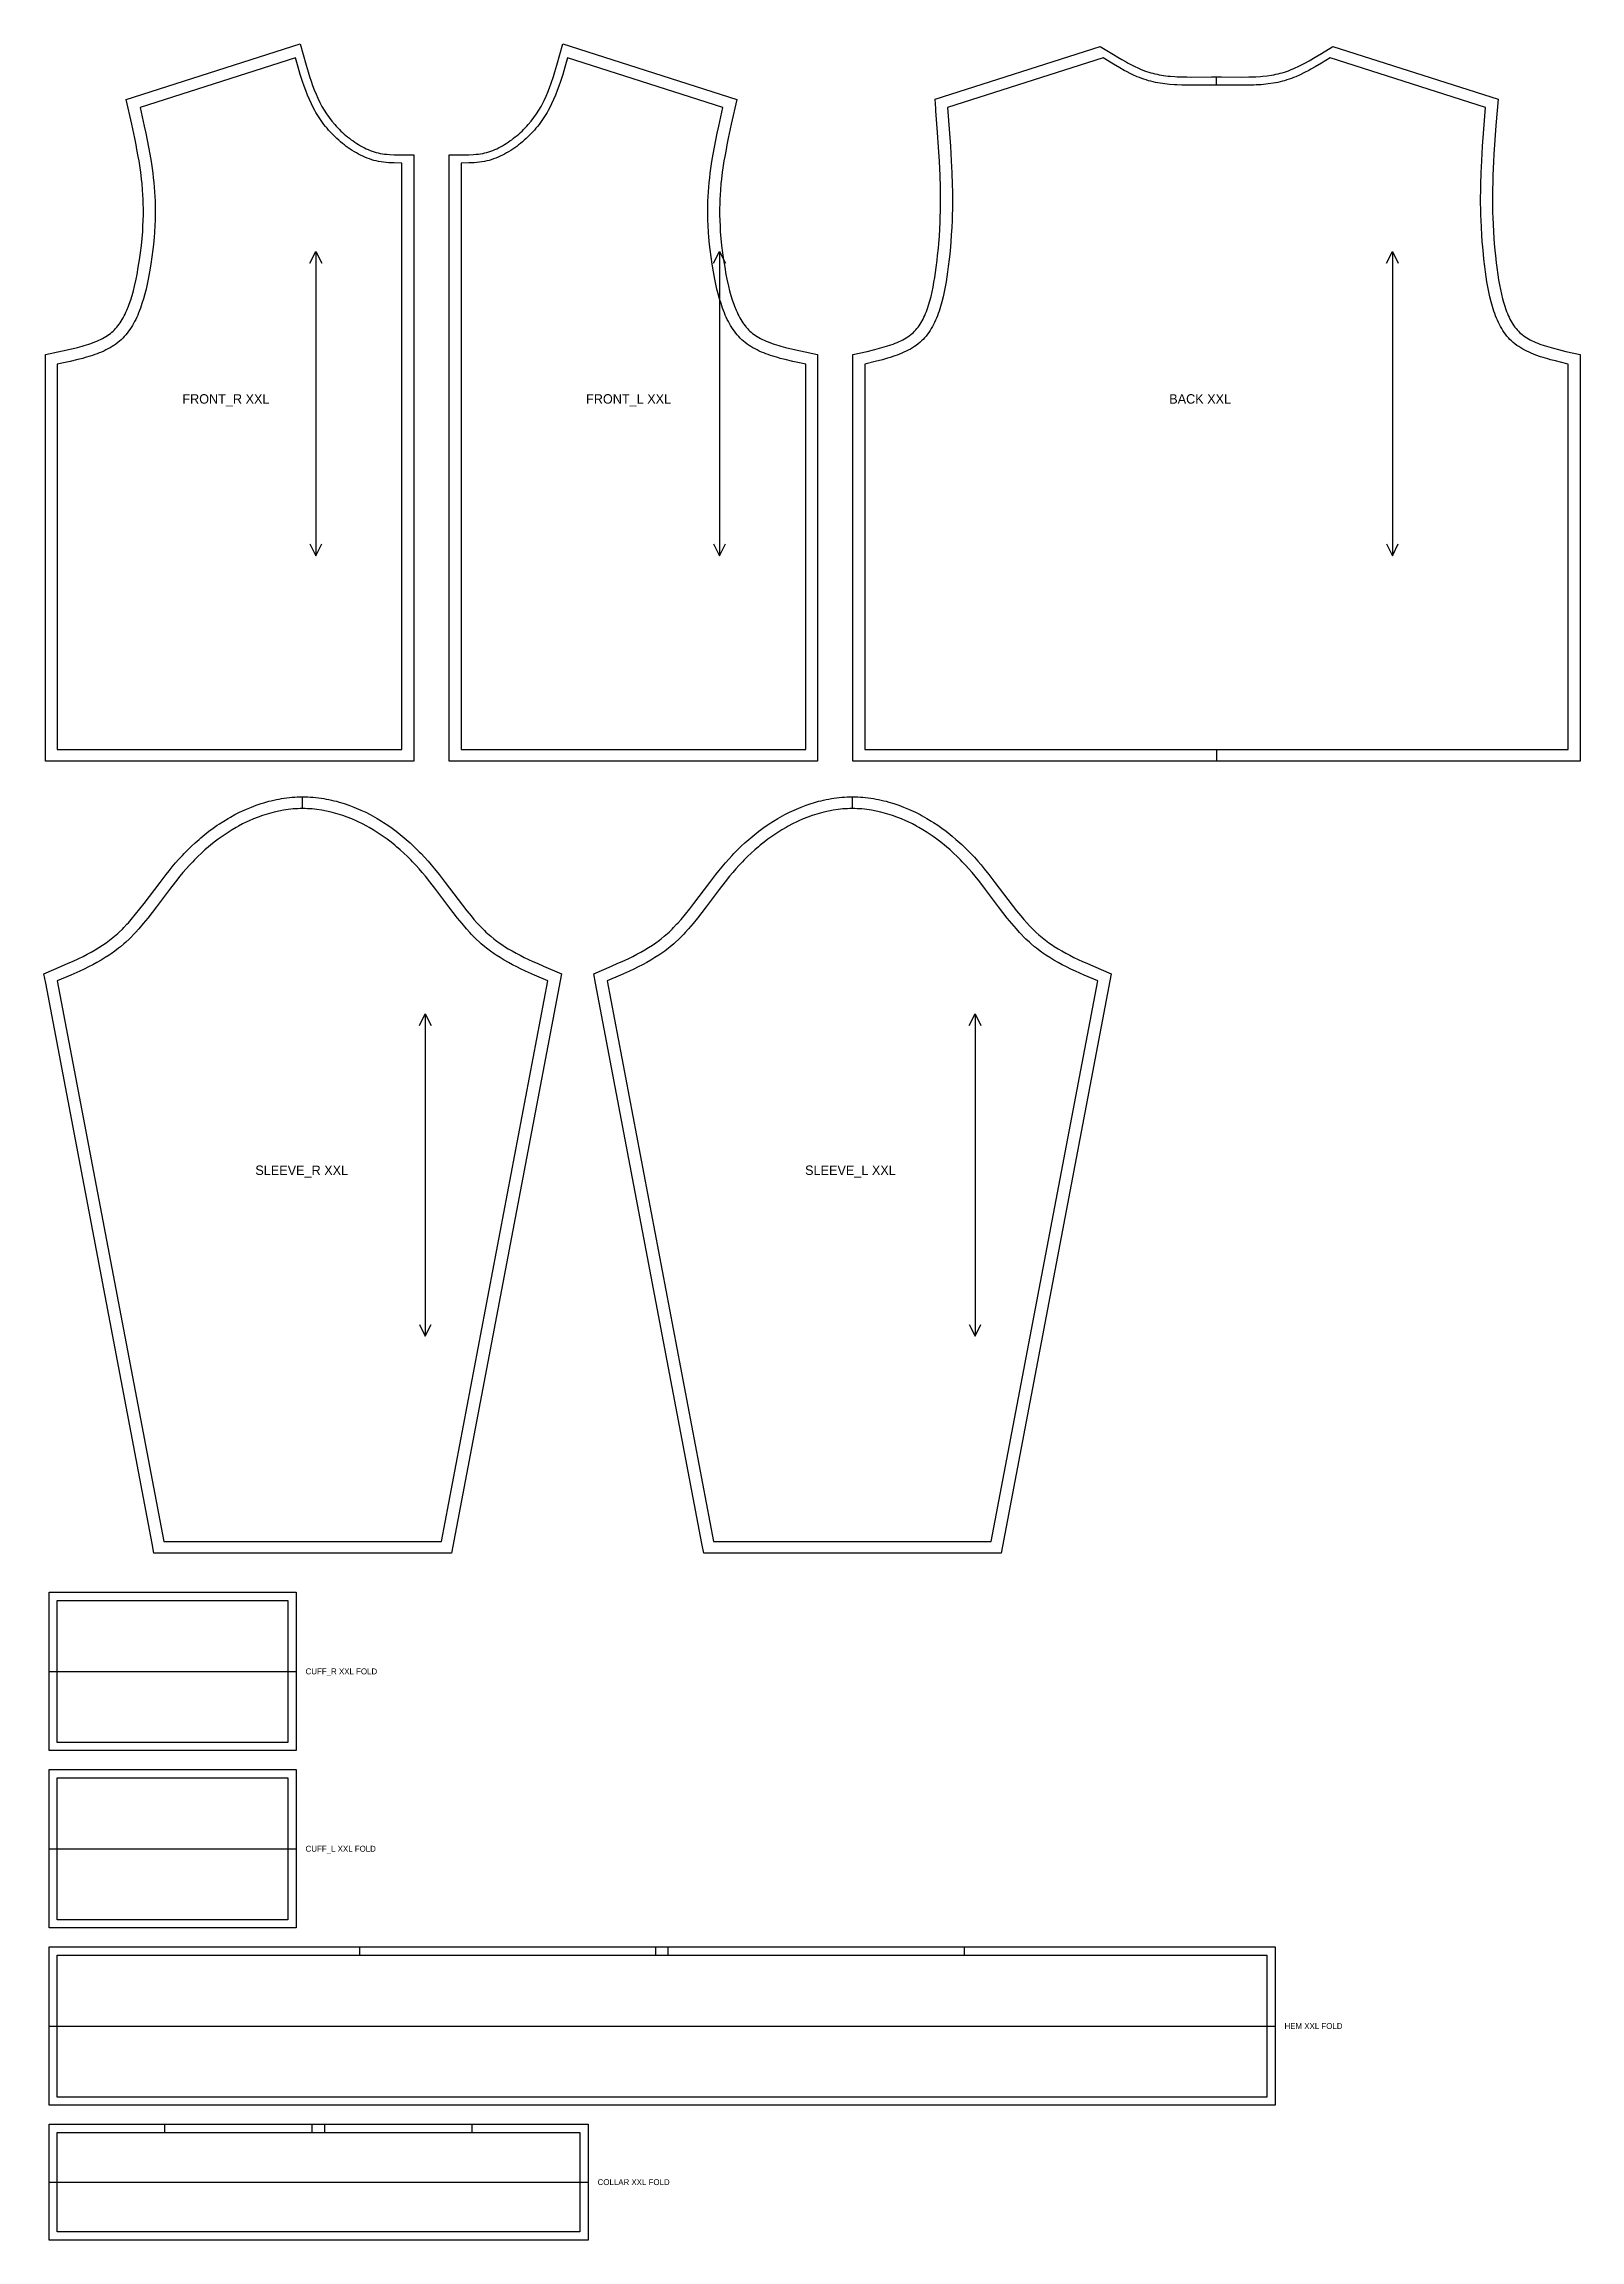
# Model space of a CAD drawing. Extents: x 24 to 1323, y 28 to 1886.
import ezdxf

# ---------------------------------------------------------------- set-up
doc = ezdxf.new("R2010")
doc.units = 0
for name, color, linetype in [('CUT', 7, 'CONTINUOUS'), ('FOLD', 6, 'CONTINUOUS'), ('GRAIN', 3, 'CONTINUOUS'), ('NOTCH', 1, 'CONTINUOUS'), ('SEW', 5, 'CONTINUOUS'), ('TEXT', 2, 'CONTINUOUS')]:
    doc.layers.add(name, color=color, linetype=linetype)

msp = doc.modelspace()

# ---------------------------------------------------------------- linework, layer by layer
at = {"layer": 'CUT'}
for points in [[(326.531, 1791.8), (336.5, 1791.756), (336.5, 1278.8), (25, 1278.8), (25, 1622.963), (39.491, 1625.935), (45.828, 1627.31), (51.952, 1628.775), (55.887, 1629.826), (57.804, 1630.379), (61.524, 1631.547), (63.323, 1632.165), (66.789, 1633.475), (68.451, 1634.168), (70.065, 1634.889), (71.628, 1635.638), (73.138, 1636.415), (74.596, 1637.223), (75.998, 1638.06), (77.347, 1638.929), (78.64, 1639.83), (79.878, 1640.764), (81.061, 1641.733), (82.197, 1642.744), (83.254, 1643.768), (84.284, 1644.85), (85.286, 1645.987), (86.261, 1647.18), (87.209, 1648.429), (88.129, 1649.731), (89.023, 1651.087), (89.891, 1652.495), (90.731, 1653.954), (91.545, 1655.462), (92.332, 1657.017), (93.093, 1658.617), (93.827, 1660.261), (95.218, 1663.671), (95.875, 1665.431), (97.116, 1669.054), (98.261, 1672.795), (99.318, 1676.637), (100.291, 1680.56), (101.611, 1686.555), (102.41, 1690.599), (103.512, 1696.727), (104.506, 1702.88), (105.375, 1708.966), (106.116, 1714.99), (106.727, 1720.959), (107.206, 1726.879), (107.451, 1730.802), (107.705, 1736.657), (107.799, 1740.543), (107.822, 1746.352), (107.759, 1750.214), (107.633, 1754.07), (107.443, 1757.922), (107.187, 1761.773), (106.688, 1767.483), (106.28, 1771.279), (105.56, 1776.998), (105.014, 1780.826), (104.105, 1786.59), (103.443, 1790.447), (102.377, 1796.254), (101.623, 1800.139), (100.434, 1805.987), (97.901, 1817.75), (93.229, 1838.538), (240.48, 1885.569), (245.487, 1867.717), (247.216, 1861.834), (248.414, 1857.969), (249.662, 1854.156), (250.973, 1850.403), (252.359, 1846.714), (253.83, 1843.096), (255.398, 1839.553), (257.075, 1836.092), (258.871, 1832.716), (260.781, 1829.458), (262.811, 1826.307), (264.979, 1823.234), (267.279, 1820.248), (269.706, 1817.356), (270.966, 1815.948), (272.256, 1814.567), (273.575, 1813.213), (274.923, 1811.887), (276.3, 1810.591), (277.703, 1809.326), (279.134, 1808.091), (280.592, 1806.889), (282.074, 1805.719), (283.582, 1804.584), (285.115, 1803.483), (286.671, 1802.419), (288.25, 1801.391), (289.841, 1800.407), (291.448, 1799.466), (293.07, 1798.571), (294.705, 1797.725), (296.351, 1796.929), (298.006, 1796.188), (299.671, 1795.503), (301.341, 1794.876), (303.018, 1794.311), (304.698, 1793.808), (306.382, 1793.371), (308.058, 1793.002), (309.951, 1792.665), (311.873, 1792.4), (313.842, 1792.195), (315.856, 1792.043), (320.012, 1791.869), (324.323, 1791.81)], [(366.5, 1784.8), (366.5, 1791.756), (378.677, 1791.81), (382.988, 1791.869), (387.144, 1792.043), (389.158, 1792.195), (391.127, 1792.4), (393.049, 1792.665), (394.942, 1793.002), (396.618, 1793.371), (398.302, 1793.808), (399.982, 1794.311), (401.659, 1794.876), (403.329, 1795.503), (404.994, 1796.188), (406.649, 1796.929), (408.295, 1797.725), (409.93, 1798.571), (411.552, 1799.466), (413.159, 1800.407), (414.75, 1801.391), (416.329, 1802.419), (417.885, 1803.483), (419.418, 1804.584), (420.926, 1805.719), (422.408, 1806.889), (423.866, 1808.091), (425.297, 1809.326), (426.7, 1810.591), (428.077, 1811.887), (429.425, 1813.213), (430.744, 1814.567), (432.034, 1815.948), (433.294, 1817.356), (435.721, 1820.248), (438.021, 1823.234), (440.189, 1826.307), (442.219, 1829.458), (444.129, 1832.716), (445.925, 1836.092), (446.778, 1837.812), (448.399, 1841.315), (449.917, 1844.896), (451.344, 1848.55), (452.691, 1852.272), (454.586, 1857.969), (455.784, 1861.834), (457.513, 1867.717), (462.52, 1885.569), (609.771, 1838.538), (605.099, 1817.75), (602.566, 1805.987), (601.377, 1800.139), (600.623, 1796.254), (599.557, 1790.447), (598.895, 1786.59), (597.986, 1780.826), (597.44, 1776.998), (596.72, 1771.279), (596.312, 1767.483), (595.813, 1761.773), (595.557, 1757.922), (595.367, 1754.07), (595.241, 1750.214), (595.178, 1746.352), (595.201, 1740.543), (595.295, 1736.657), (595.549, 1730.802), (595.794, 1726.879), (596.273, 1720.959), (596.884, 1714.99), (597.625, 1708.966), (598.494, 1702.88), (599.488, 1696.727), (600.59, 1690.599), (601.389, 1686.555), (602.709, 1680.56), (603.682, 1676.637), (604.739, 1672.795), (605.884, 1669.054), (607.125, 1665.431), (607.782, 1663.671), (609.173, 1660.261), (609.907, 1658.617), (610.668, 1657.017), (611.455, 1655.462), (612.269, 1653.954), (613.109, 1652.495), (613.977, 1651.087), (614.871, 1649.731), (615.791, 1648.429), (616.739, 1647.18), (617.714, 1645.987), (618.716, 1644.85), (619.746, 1643.768), (620.803, 1642.744), (621.939, 1641.733), (623.122, 1640.764), (624.36, 1639.83), (625.653, 1638.929), (627.002, 1638.06), (628.404, 1637.223), (629.862, 1636.415), (631.372, 1635.638), (632.935, 1634.889), (634.549, 1634.168), (636.211, 1633.475), (639.677, 1632.165), (641.476, 1631.547), (645.196, 1630.379), (647.113, 1629.826), (651.048, 1628.775), (657.172, 1627.31), (663.509, 1625.935), (678, 1622.963), (678, 1278.8), (366.5, 1278.8), (366.5, 1288.8)], [(778.031, 1831.015), (777.409, 1838.915), (917.073, 1883.522), (928.496, 1876.486), (932.016, 1874.359), (935.52, 1872.297), (939.011, 1870.319), (940.752, 1869.367), (944.23, 1867.55), (945.966, 1866.688), (949.437, 1865.071), (951.171, 1864.318), (954.641, 1862.937), (956.378, 1862.312), (958.116, 1861.733), (959.857, 1861.201), (961.622, 1860.712), (963.405, 1860.267), (965.207, 1859.864), (967.028, 1859.501), (968.869, 1859.176), (970.729, 1858.887), (974.504, 1858.412), (976.418, 1858.221), (980.299, 1857.926), (982.265, 1857.817), (986.242, 1857.667), (990.28, 1857.593), (994.371, 1857.58), (1011.199, 1857.779), (1015.5, 1857.8), (1019.801, 1857.779), (1036.629, 1857.58), (1042.746, 1857.621), (1046.754, 1857.731), (1048.735, 1857.817), (1052.65, 1858.06), (1054.582, 1858.221), (1058.393, 1858.633), (1062.131, 1859.176), (1063.972, 1859.501), (1065.793, 1859.864), (1067.595, 1860.267), (1069.378, 1860.712), (1071.143, 1861.201), (1072.884, 1861.733), (1074.622, 1862.312), (1076.359, 1862.937), (1078.094, 1863.607), (1081.563, 1865.071), (1085.034, 1866.688), (1086.77, 1867.55), (1090.248, 1869.367), (1093.733, 1871.296), (1098.984, 1874.359), (1104.272, 1877.568), (1113.927, 1883.522), (1253.591, 1838.915), (1251.853, 1816.68), (1250.957, 1804.453), (1250.167, 1792.3), (1249.826, 1786.257), (1249.529, 1780.239), (1249.283, 1774.248), (1249.092, 1768.286), (1248.962, 1762.349), (1248.912, 1758.397), (1248.894, 1752.484), (1248.922, 1748.548), (1249.025, 1742.645), (1249.137, 1738.706), (1249.371, 1732.784), (1249.687, 1726.838), (1250.09, 1720.857), (1250.407, 1716.844), (1250.96, 1710.782), (1251.381, 1706.706), (1252.094, 1700.533), (1252.624, 1696.374), (1253.497, 1690.147), (1254.138, 1686.025), (1254.842, 1681.934), (1255.617, 1677.895), (1256.474, 1673.929), (1257.42, 1670.055), (1258.464, 1666.295), (1259.025, 1664.465), (1260.227, 1660.915), (1260.87, 1659.201), (1261.541, 1657.531), (1262.24, 1655.907), (1262.969, 1654.332), (1263.726, 1652.807), (1264.512, 1651.335), (1265.328, 1649.917), (1266.173, 1648.556), (1267.046, 1647.251), (1267.949, 1646.004), (1268.882, 1644.816), (1269.845, 1643.686), (1270.838, 1642.616), (1271.861, 1641.605), (1272.967, 1640.607), (1274.129, 1639.651), (1275.352, 1638.727), (1276.639, 1637.835), (1277.988, 1636.974), (1279.399, 1636.142), (1280.871, 1635.339), (1282.403, 1634.564), (1283.993, 1633.817), (1285.638, 1633.097), (1287.338, 1632.403), (1289.089, 1631.733), (1292.733, 1630.462), (1294.622, 1629.858), (1298.517, 1628.706), (1300.518, 1628.154), (1304.614, 1627.088), (1310.951, 1625.55), (1323, 1622.735), (1323, 1278.8), (708, 1278.8), (708, 1622.735), (720.049, 1625.55), (726.386, 1627.088), (730.482, 1628.154), (732.483, 1628.706), (736.378, 1629.858), (740.112, 1631.086), (741.911, 1631.733), (743.662, 1632.403), (745.362, 1633.097), (747.007, 1633.817), (748.597, 1634.564), (750.129, 1635.339), (751.601, 1636.142), (753.012, 1636.974), (754.361, 1637.835), (755.648, 1638.727), (756.871, 1639.651), (758.033, 1640.607), (759.139, 1641.605), (760.162, 1642.616), (761.155, 1643.686), (762.118, 1644.816), (763.051, 1646.004), (763.954, 1647.251), (764.827, 1648.556), (765.672, 1649.917), (766.488, 1651.335), (767.274, 1652.807), (768.031, 1654.332), (768.76, 1655.907), (769.459, 1657.531), (770.13, 1659.201), (770.773, 1660.915), (771.388, 1662.67), (771.975, 1664.465), (773.071, 1668.16), (774.065, 1671.979), (774.965, 1675.902), (775.78, 1679.907), (776.518, 1683.974), (777.19, 1688.083), (777.804, 1692.214), (778.376, 1696.374), (779.155, 1702.599), (779.619, 1706.706), (780.235, 1712.809), (780.593, 1716.844), (781.054, 1722.855), (781.427, 1728.823), (781.716, 1734.76), (781.863, 1738.706), (782.018, 1744.613), (782.078, 1748.548), (782.108, 1754.453), (782.088, 1758.397), (782.002, 1764.329), (781.717, 1774.248), (781.471, 1780.239), (781.174, 1786.257), (780.455, 1798.366), (779.606, 1810.558), (778.192, 1828.964)], [(25.176, 1091.135), (23.677, 1099.028), (38.635, 1105.45), (44.225, 1107.906), (47.895, 1109.563), (53.301, 1112.095), (56.828, 1113.826), (60.286, 1115.597), (63.669, 1117.415), (66.97, 1119.287), (70.183, 1121.219), (73.302, 1123.216), (76.323, 1125.285), (79.24, 1127.431), (80.66, 1128.536), (83.401, 1130.794), (86.082, 1133.164), (87.402, 1134.39), (90.005, 1136.919), (91.29, 1138.221), (93.828, 1140.897), (95.083, 1142.27), (97.569, 1145.079), (101.246, 1149.442), (104.881, 1153.962), (108.493, 1158.617), (121.893, 1176.416), (126.985, 1183.001), (129.606, 1186.282), (132.287, 1189.546), (135.038, 1192.783), (137.882, 1196.004), (140.818, 1199.193), (142.311, 1200.765), (145.35, 1203.86), (148.459, 1206.888), (151.636, 1209.846), (154.883, 1212.729), (156.532, 1214.142), (159.883, 1216.907), (163.303, 1219.588), (166.791, 1222.181), (170.349, 1224.683), (172.154, 1225.898), (175.816, 1228.255), (179.546, 1230.51), (181.437, 1231.599), (185.269, 1233.694), (189.17, 1235.677), (191.146, 1236.626), (195.148, 1238.433), (199.207, 1240.114), (203.321, 1241.665), (207.495, 1243.083), (209.604, 1243.74), (213.86, 1244.946), (216.007, 1245.493), (218.165, 1246.002), (220.334, 1246.471), (222.514, 1246.901), (224.704, 1247.289), (226.903, 1247.635), (229.111, 1247.938), (231.327, 1248.197), (233.55, 1248.412), (235.779, 1248.58), (238.015, 1248.702), (240.255, 1248.775), (242.5, 1248.8), (244.745, 1248.775), (246.985, 1248.702), (249.221, 1248.58), (251.45, 1248.412), (253.673, 1248.197), (255.889, 1247.938), (258.097, 1247.635), (260.296, 1247.289), (262.486, 1246.901), (264.666, 1246.471), (266.835, 1246.002), (268.993, 1245.493), (271.14, 1244.946), (273.275, 1244.361), (277.505, 1243.083), (281.679, 1241.665), (285.793, 1240.114), (289.852, 1238.433), (291.862, 1237.544), (295.83, 1235.677), (299.731, 1233.694), (301.656, 1232.66), (305.454, 1230.51), (309.184, 1228.255), (311.024, 1227.089), (314.651, 1224.683), (318.209, 1222.181), (321.697, 1219.588), (325.117, 1216.907), (326.801, 1215.534), (330.117, 1212.729), (333.364, 1209.846), (334.961, 1208.376), (338.104, 1205.383), (341.178, 1202.321), (342.689, 1200.765), (345.659, 1197.606), (348.559, 1194.389), (351.347, 1191.168), (354.062, 1187.917), (358.015, 1183.001), (363.107, 1176.416), (374.101, 1161.781), (377.71, 1157.052), (381.327, 1152.439), (384.974, 1147.969), (387.431, 1145.079), (389.917, 1142.27), (392.436, 1139.548), (393.71, 1138.221), (396.29, 1135.642), (397.598, 1134.39), (400.251, 1131.965), (401.599, 1130.794), (404.34, 1128.536), (405.76, 1127.431), (408.677, 1125.285), (411.698, 1123.216), (413.246, 1122.209), (416.413, 1120.245), (419.67, 1118.344), (423.013, 1116.5), (426.434, 1114.706), (429.927, 1112.956), (433.486, 1111.244), (437.105, 1109.563), (440.775, 1107.906), (446.365, 1105.45), (461.323, 1099.028), (368.28, 609), (116.72, 609), (115.176, 617.135)], [(490.176, 1091.135), (488.677, 1099.028), (503.635, 1105.45), (509.225, 1107.906), (512.895, 1109.563), (518.301, 1112.095), (521.828, 1113.826), (525.286, 1115.597), (528.669, 1117.415), (531.97, 1119.287), (535.183, 1121.219), (538.302, 1123.216), (541.323, 1125.285), (544.24, 1127.431), (545.66, 1128.536), (548.401, 1130.794), (551.082, 1133.164), (552.402, 1134.39), (555.005, 1136.919), (556.29, 1138.221), (558.828, 1140.897), (560.083, 1142.27), (562.569, 1145.079), (566.246, 1149.442), (569.881, 1153.962), (573.493, 1158.617), (586.893, 1176.416), (591.985, 1183.001), (594.606, 1186.282), (597.287, 1189.546), (600.038, 1192.783), (602.882, 1196.004), (605.818, 1199.193), (607.311, 1200.765), (610.35, 1203.86), (613.459, 1206.888), (616.636, 1209.846), (619.883, 1212.729), (621.532, 1214.142), (624.883, 1216.907), (628.303, 1219.588), (631.791, 1222.181), (635.349, 1224.683), (637.154, 1225.898), (640.816, 1228.255), (644.546, 1230.51), (646.437, 1231.599), (650.269, 1233.694), (654.17, 1235.677), (656.146, 1236.626), (660.148, 1238.433), (664.207, 1240.114), (668.321, 1241.665), (672.495, 1243.083), (674.604, 1243.74), (678.86, 1244.946), (681.007, 1245.493), (683.165, 1246.002), (685.334, 1246.471), (687.514, 1246.901), (689.704, 1247.289), (691.903, 1247.635), (694.111, 1247.938), (696.327, 1248.197), (698.55, 1248.412), (700.779, 1248.58), (703.015, 1248.702), (705.255, 1248.775), (707.5, 1248.8), (709.745, 1248.775), (711.985, 1248.702), (714.221, 1248.58), (716.45, 1248.412), (718.673, 1248.197), (720.889, 1247.938), (723.097, 1247.635), (725.296, 1247.289), (727.486, 1246.901), (729.666, 1246.471), (731.835, 1246.002), (733.993, 1245.493), (736.14, 1244.946), (738.275, 1244.361), (742.505, 1243.083), (746.679, 1241.665), (750.793, 1240.114), (754.852, 1238.433), (756.862, 1237.544), (760.83, 1235.677), (764.731, 1233.694), (766.656, 1232.66), (770.454, 1230.51), (774.184, 1228.255), (776.024, 1227.089), (779.651, 1224.683), (783.209, 1222.181), (786.697, 1219.588), (790.117, 1216.907), (791.801, 1215.534), (795.117, 1212.729), (798.364, 1209.846), (799.961, 1208.376), (803.104, 1205.383), (806.178, 1202.321), (807.689, 1200.765), (810.659, 1197.606), (813.559, 1194.389), (816.347, 1191.168), (819.062, 1187.917), (823.015, 1183.001), (828.107, 1176.416), (839.101, 1161.781), (842.71, 1157.052), (846.327, 1152.439), (849.974, 1147.969), (852.431, 1145.079), (854.917, 1142.27), (857.436, 1139.548), (858.71, 1138.221), (861.29, 1135.642), (862.598, 1134.39), (865.251, 1131.965), (866.599, 1130.794), (869.34, 1128.536), (870.76, 1127.431), (873.677, 1125.285), (876.698, 1123.216), (878.246, 1122.209), (881.413, 1120.245), (884.67, 1118.344), (888.013, 1116.5), (891.434, 1114.706), (894.927, 1112.956), (898.486, 1111.244), (902.105, 1109.563), (905.775, 1107.906), (911.365, 1105.45), (926.323, 1099.028), (833.28, 609), (581.72, 609), (580.176, 617.135)], [(28, 576), (237, 576), (237, 442), (28, 442)], [(28, 426), (237, 426), (237, 292), (28, 292)], [(28, 276), (1065, 276), (1065, 142), (28, 142)], [(28, 126), (484, 126), (484, 28), (28, 28)]]:
    msp.add_lwpolyline(points, close=True, dxfattribs=at)
at = {"layer": 'FOLD'}
for points in [[(28, 509), (237, 509)], [(28, 359), (237, 359)], [(28, 209), (1065, 209)], [(28, 77), (484, 77)]]:
    msp.add_lwpolyline(points, dxfattribs=at)
at = {"layer": 'GRAIN'}
for points in [[(248.625, 1700), (253.625, 1710), (258.625, 1700)], [(253.625, 1710), (253.625, 1452.6)], [(590.125, 1700), (595.125, 1710), (600.125, 1700)], [(595.125, 1710), (595.125, 1452.6)], [(1159.25, 1700), (1164.25, 1710), (1169.25, 1700)], [(1164.25, 1710), (1164.25, 1452.6)], [(248.625, 1462.6), (253.625, 1452.6), (258.625, 1462.6)], [(590.125, 1462.6), (595.125, 1452.6), (600.125, 1462.6)], [(1159.25, 1462.6), (1164.25, 1452.6), (1169.25, 1462.6)], [(341.25, 1055.256), (346.25, 1065.256), (351.25, 1055.256)], [(346.25, 1065.256), (346.25, 792.544)], [(806.25, 1055.256), (811.25, 1065.256), (816.25, 1055.256)], [(811.25, 1065.256), (811.25, 792.544)], [(341.25, 802.544), (346.25, 792.544), (351.25, 802.544)], [(806.25, 802.544), (811.25, 792.544), (816.25, 802.544)]]:
    msp.add_lwpolyline(points, dxfattribs=at)
at = {"layer": 'NOTCH'}
for points in [[(1015.5, 1850.8), (1015.5, 1857.8)], [(1015.5, 1288.8), (1015.5, 1278.8)], [(242.5, 1238.8), (242.5, 1248.8)], [(707.5, 1238.8), (707.5, 1248.8)], [(290.75, 269), (290.75, 276)], [(541.385, 269), (541.385, 276)], [(551.615, 269), (551.615, 276)], [(802.25, 269), (802.25, 276)], [(126.008, 119), (126.008, 126)], [(250.608, 119), (250.608, 126)], [(261.392, 119), (261.392, 126)], [(385.992, 119), (385.992, 126)]]:
    msp.add_lwpolyline(points, dxfattribs=at)
at = {"layer": 'SEW'}
for points in [[(326.5, 1784.8), (319.833, 1784.871), (317.619, 1784.943), (315.413, 1785.057), (313.216, 1785.223), (311.031, 1785.451), (308.858, 1785.751), (306.7, 1786.135), (304.75, 1786.563), (302.815, 1787.066), (300.896, 1787.64), (298.994, 1788.282), (297.109, 1788.988), (295.243, 1789.756), (293.397, 1790.583), (291.572, 1791.465), (289.769, 1792.398), (287.989, 1793.381), (286.232, 1794.409), (284.5, 1795.48), (282.785, 1796.596), (281.097, 1797.752), (279.435, 1798.945), (277.802, 1800.174), (276.197, 1801.44), (274.62, 1802.741), (273.073, 1804.076), (271.556, 1805.443), (270.07, 1806.843), (268.614, 1808.274), (267.191, 1809.735), (265.799, 1811.225), (264.44, 1812.744), (263.115, 1814.289), (261.824, 1815.861), (260.567, 1817.459), (259.345, 1819.08), (258.158, 1820.725), (257.008, 1822.393), (255.895, 1824.082), (254.818, 1825.791), (253.78, 1827.52), (252.76, 1829.303), (251.778, 1831.105), (249.923, 1834.76), (248.201, 1838.481), (246.599, 1842.259), (245.103, 1846.089), (243.701, 1849.963), (242.379, 1853.877), (240.516, 1859.806), (238.758, 1865.786), (236.5, 1873.8), (105, 1831.8), (108.536, 1815.947), (109.81, 1810.003), (111.037, 1804.062), (112.201, 1798.122), (113.291, 1792.186), (114.293, 1786.252), (114.905, 1782.298), (115.731, 1776.371), (116.214, 1772.422), (116.638, 1768.475), (117, 1764.53), (117.301, 1760.51), (117.534, 1756.49), (117.699, 1752.47), (117.822, 1746.432), (117.822, 1742.401), (117.7, 1736.339), (117.54, 1732.285), (117.182, 1726.182), (116.866, 1722.095), (116.279, 1715.932), (115.813, 1711.8), (115.004, 1705.562), (114.065, 1699.271), (113, 1692.92), (111.829, 1686.637), (110.965, 1682.441), (110.023, 1678.26), (108.993, 1674.111), (107.865, 1670.01), (106.63, 1665.974), (105.276, 1662.022), (104.552, 1660.081), (103.794, 1658.168), (103.002, 1656.284), (102.174, 1654.432), (101.31, 1652.612), (100.407, 1650.829), (99.464, 1649.083), (98.481, 1647.376), (97.456, 1645.712), (96.388, 1644.092), (95.275, 1642.518), (94.116, 1640.992), (92.911, 1639.517), (91.657, 1638.094), (90.354, 1636.726), (89, 1635.415), (87.556, 1634.129), (86.059, 1632.903), (84.511, 1631.735), (82.914, 1630.622), (81.271, 1629.563), (79.582, 1628.554), (77.85, 1627.595), (76.077, 1626.682), (74.265, 1625.814), (72.416, 1624.988), (70.531, 1624.201), (68.614, 1623.453), (66.664, 1622.74), (64.686, 1622.06), (62.68, 1621.412), (58.594, 1620.199), (56.517, 1619.631), (52.308, 1618.558), (45.881, 1617.077), (41.544, 1616.148), (35, 1614.8), (35, 1288.8), (326.5, 1288.8)], [(376.5, 1784.8), (376.5, 1288.8), (668, 1288.8), (668, 1614.8), (661.456, 1616.148), (657.119, 1617.077), (650.692, 1618.558), (646.483, 1619.631), (644.406, 1620.199), (640.32, 1621.412), (638.314, 1622.06), (636.336, 1622.74), (634.386, 1623.453), (632.469, 1624.201), (630.584, 1624.988), (628.735, 1625.814), (626.923, 1626.682), (625.15, 1627.595), (623.418, 1628.554), (621.729, 1629.563), (620.086, 1630.622), (618.489, 1631.735), (616.941, 1632.903), (615.444, 1634.129), (614, 1635.415), (612.646, 1636.726), (611.343, 1638.094), (610.089, 1639.517), (608.884, 1640.992), (607.725, 1642.518), (606.612, 1644.092), (605.544, 1645.712), (604.519, 1647.376), (603.536, 1649.083), (602.593, 1650.829), (601.69, 1652.612), (600.826, 1654.432), (599.998, 1656.284), (599.206, 1658.168), (598.448, 1660.081), (597.724, 1662.022), (596.37, 1665.974), (595.135, 1670.01), (594.007, 1674.111), (592.977, 1678.26), (592.035, 1682.441), (591.171, 1686.637), (590, 1692.92), (588.935, 1699.271), (587.996, 1705.562), (587.187, 1711.8), (586.721, 1715.932), (586.134, 1722.095), (585.818, 1726.182), (585.46, 1732.285), (585.3, 1736.339), (585.178, 1742.401), (585.178, 1746.432), (585.301, 1752.47), (585.466, 1756.49), (585.699, 1760.51), (586, 1764.53), (586.362, 1768.475), (586.786, 1772.422), (587.269, 1776.371), (588.095, 1782.298), (588.707, 1786.252), (589.709, 1792.186), (590.799, 1798.122), (591.963, 1804.062), (593.19, 1810.003), (594.464, 1815.947), (598, 1831.8), (466.5, 1873.8), (464.242, 1865.786), (462.484, 1859.806), (460.621, 1853.877), (459.299, 1849.963), (457.897, 1846.089), (456.401, 1842.259), (454.799, 1838.481), (453.077, 1834.76), (451.222, 1831.105), (450.24, 1829.303), (449.22, 1827.52), (448.182, 1825.791), (447.105, 1824.082), (445.992, 1822.393), (444.842, 1820.725), (443.655, 1819.08), (442.433, 1817.459), (441.176, 1815.861), (439.885, 1814.289), (438.56, 1812.744), (437.201, 1811.225), (435.809, 1809.735), (434.386, 1808.274), (432.93, 1806.843), (431.444, 1805.443), (429.927, 1804.076), (428.38, 1802.741), (426.803, 1801.44), (425.198, 1800.174), (423.565, 1798.945), (421.903, 1797.752), (420.215, 1796.596), (418.5, 1795.48), (416.768, 1794.409), (415.011, 1793.381), (413.231, 1792.398), (411.428, 1791.465), (409.603, 1790.583), (407.757, 1789.756), (405.891, 1788.988), (404.006, 1788.282), (402.104, 1787.64), (400.185, 1787.066), (398.25, 1786.563), (396.3, 1786.135), (394.142, 1785.751), (391.969, 1785.451), (389.784, 1785.223), (387.587, 1785.057), (385.381, 1784.943), (383.167, 1784.871)], [(788, 1831.8), (789.427, 1813.339), (790.433, 1799.017), (791.16, 1786.786), (791.633, 1776.639), (791.956, 1766.542), (792.066, 1760.498), (792.102, 1756.474), (792.096, 1750.445), (792.051, 1746.426), (791.919, 1740.392), (791.787, 1736.362), (791.52, 1730.297), (791.167, 1724.201), (790.725, 1718.064), (790.38, 1713.946), (789.782, 1707.72), (789.329, 1703.533), (788.566, 1697.192), (788, 1692.92), (787.394, 1688.676), (786.731, 1684.413), (785.998, 1680.148), (785.182, 1675.902), (784.273, 1671.691), (783.257, 1667.535), (782.123, 1663.453), (781.508, 1661.445), (780.859, 1659.462), (780.174, 1657.507), (779.452, 1655.581), (778.692, 1653.688), (777.891, 1651.83), (777.049, 1650.008), (776.163, 1648.226), (775.233, 1646.485), (774.256, 1644.788), (773.232, 1643.137), (772.159, 1641.534), (771.034, 1639.983), (769.858, 1638.484), (768.628, 1637.041), (767.342, 1635.655), (766, 1634.33), (764.562, 1633.033), (763.065, 1631.8), (761.511, 1630.626), (759.903, 1629.511), (758.244, 1628.451), (756.535, 1627.444), (754.78, 1626.486), (752.98, 1625.576), (751.139, 1624.711), (749.258, 1623.888), (747.341, 1623.104), (745.389, 1622.357), (743.405, 1621.644), (739.351, 1620.31), (737.286, 1619.684), (733.092, 1618.501), (726.678, 1616.857), (718, 1614.8), (718, 1288.8), (1313, 1288.8), (1313, 1614.8), (1306.483, 1616.333), (1302.171, 1617.391), (1297.908, 1618.501), (1295.801, 1619.082), (1291.649, 1620.31), (1289.608, 1620.963), (1285.611, 1622.357), (1283.659, 1623.104), (1281.742, 1623.888), (1279.861, 1624.711), (1278.02, 1625.576), (1276.22, 1626.486), (1274.465, 1627.444), (1272.756, 1628.451), (1271.097, 1629.511), (1269.489, 1630.626), (1267.935, 1631.8), (1266.438, 1633.033), (1265, 1634.33), (1263.658, 1635.655), (1262.372, 1637.041), (1261.142, 1638.484), (1259.966, 1639.983), (1258.841, 1641.534), (1257.768, 1643.137), (1256.744, 1644.788), (1255.767, 1646.485), (1254.837, 1648.226), (1253.951, 1650.008), (1253.109, 1651.83), (1252.308, 1653.688), (1251.548, 1655.581), (1250.826, 1657.507), (1250.141, 1659.462), (1249.492, 1661.445), (1248.877, 1663.453), (1247.743, 1667.535), (1246.727, 1671.691), (1245.818, 1675.902), (1245.002, 1680.148), (1244.269, 1684.413), (1243.606, 1688.676), (1243, 1692.92), (1242.434, 1697.192), (1241.671, 1703.533), (1241.218, 1707.72), (1240.62, 1713.946), (1240.275, 1718.064), (1239.833, 1724.201), (1239.48, 1730.297), (1239.213, 1736.362), (1239.081, 1740.392), (1238.949, 1746.426), (1238.904, 1750.445), (1238.898, 1756.474), (1238.934, 1760.498), (1239.044, 1766.542), (1239.367, 1776.639), (1239.84, 1786.786), (1240.567, 1799.017), (1241.573, 1813.339), (1243, 1831.8), (1111.5, 1873.8), (1104.362, 1869.424), (1098.984, 1866.237), (1095.379, 1864.194), (1093.568, 1863.205), (1089.927, 1861.302), (1086.256, 1859.517), (1082.55, 1857.869), (1080.682, 1857.103), (1078.804, 1856.378), (1076.915, 1855.698), (1075.014, 1855.065), (1073.1, 1854.48), (1071.16, 1853.943), (1069.207, 1853.455), (1067.242, 1853.016), (1065.265, 1852.621), (1063.277, 1852.27), (1059.268, 1851.688), (1055.219, 1851.25), (1053.181, 1851.08), (1049.08, 1850.825), (1047.018, 1850.736), (1042.873, 1850.623), (1036.611, 1850.58), (1019.737, 1850.779), (1015.5, 1850.8), (1011.263, 1850.779), (994.389, 1850.58), (990.209, 1850.594), (986.051, 1850.669), (981.92, 1850.825), (979.865, 1850.939), (975.781, 1851.25), (971.732, 1851.688), (969.722, 1851.96), (967.723, 1852.27), (965.735, 1852.621), (963.758, 1853.016), (961.793, 1853.455), (959.84, 1853.943), (957.9, 1854.48), (955.986, 1855.065), (954.085, 1855.698), (952.196, 1856.378), (950.318, 1857.103), (948.45, 1857.869), (944.744, 1859.517), (942.905, 1860.393), (939.249, 1862.24), (937.432, 1863.205), (933.816, 1865.206), (928.427, 1868.349), (919.5, 1873.8)], [(35, 1093), (125, 619), (360, 619), (450, 1093), (438.591, 1097.935), (431.075, 1101.331), (427.364, 1103.084), (423.693, 1104.885), (420.069, 1106.741), (416.499, 1108.66), (412.99, 1110.651), (409.547, 1112.72), (406.179, 1114.877), (404.524, 1115.991), (401.279, 1118.293), (398.125, 1120.702), (396.604, 1121.932), (393.629, 1124.473), (392.173, 1125.781), (389.322, 1128.469), (387.924, 1129.847), (385.181, 1132.666), (383.833, 1134.105), (381.181, 1137.037), (377.3, 1141.557), (373.512, 1146.2), (369.795, 1150.94), (366.123, 1155.752), (355.147, 1170.362), (350.164, 1176.807), (346.335, 1181.568), (343.726, 1184.693), (341.062, 1187.77), (338.301, 1190.834), (335.477, 1193.837), (334.042, 1195.314), (331.126, 1198.22), (328.148, 1201.056), (325.109, 1203.82), (322.009, 1206.507), (320.436, 1207.821), (317.246, 1210.388), (313.996, 1212.87), (310.686, 1215.263), (307.317, 1217.565), (305.611, 1218.681), (302.154, 1220.838), (298.638, 1222.896), (296.859, 1223.886), (293.257, 1225.786), (289.597, 1227.577), (287.745, 1228.431), (284, 1230.052), (280.217, 1231.548), (276.383, 1232.922), (272.504, 1234.167), (270.548, 1234.74), (266.611, 1235.781), (262.641, 1236.678), (258.645, 1237.426), (254.628, 1238.018), (252.612, 1238.254), (250.594, 1238.448), (248.573, 1238.601), (246.55, 1238.711), (244.525, 1238.778), (242.5, 1238.8), (240.475, 1238.778), (238.45, 1238.711), (236.427, 1238.601), (234.406, 1238.448), (232.388, 1238.254), (230.372, 1238.018), (226.355, 1237.426), (222.359, 1236.678), (218.389, 1235.781), (214.452, 1234.74), (212.496, 1234.167), (208.617, 1232.922), (204.783, 1231.548), (201, 1230.052), (197.255, 1228.431), (195.403, 1227.577), (191.743, 1225.786), (188.141, 1223.886), (186.362, 1222.896), (182.846, 1220.838), (179.389, 1218.681), (177.683, 1217.565), (174.314, 1215.263), (171.004, 1212.87), (167.754, 1210.388), (164.564, 1207.821), (162.991, 1206.507), (159.891, 1203.82), (156.852, 1201.056), (153.874, 1198.22), (150.958, 1195.314), (149.523, 1193.837), (146.699, 1190.834), (143.937, 1187.77), (141.274, 1184.693), (138.665, 1181.568), (134.836, 1176.807), (129.853, 1170.362), (118.877, 1155.752), (115.205, 1150.94), (111.488, 1146.2), (107.7, 1141.557), (103.819, 1137.037), (101.167, 1134.105), (99.819, 1132.666), (97.076, 1129.847), (95.678, 1128.469), (92.827, 1125.781), (91.371, 1124.473), (88.396, 1121.932), (86.875, 1120.702), (83.721, 1118.293), (80.476, 1115.991), (78.821, 1114.877), (75.453, 1112.72), (72.01, 1110.651), (68.501, 1108.66), (64.931, 1106.741), (61.307, 1104.885), (57.636, 1103.084), (53.925, 1101.331), (46.409, 1097.935)], [(500, 1093), (590, 619), (825, 619), (915, 1093), (903.591, 1097.935), (896.075, 1101.331), (892.364, 1103.084), (888.693, 1104.885), (885.069, 1106.741), (881.499, 1108.66), (877.99, 1110.651), (874.547, 1112.72), (871.179, 1114.877), (869.524, 1115.991), (866.279, 1118.293), (863.125, 1120.702), (861.604, 1121.932), (858.629, 1124.473), (857.173, 1125.781), (854.322, 1128.469), (852.924, 1129.847), (850.181, 1132.666), (848.833, 1134.105), (846.181, 1137.037), (842.3, 1141.557), (838.512, 1146.2), (834.795, 1150.94), (831.123, 1155.752), (820.147, 1170.362), (815.164, 1176.807), (811.335, 1181.568), (808.726, 1184.693), (806.062, 1187.77), (803.301, 1190.834), (800.477, 1193.837), (799.042, 1195.314), (796.126, 1198.22), (793.148, 1201.056), (790.109, 1203.82), (787.009, 1206.507), (785.436, 1207.821), (782.246, 1210.388), (778.996, 1212.87), (775.686, 1215.263), (772.317, 1217.565), (770.611, 1218.681), (767.154, 1220.838), (763.638, 1222.896), (761.859, 1223.886), (758.257, 1225.786), (754.597, 1227.577), (752.745, 1228.431), (749, 1230.052), (745.217, 1231.548), (741.383, 1232.922), (737.504, 1234.167), (735.548, 1234.74), (731.611, 1235.781), (727.641, 1236.678), (723.645, 1237.426), (719.628, 1238.018), (717.612, 1238.254), (715.594, 1238.448), (713.573, 1238.601), (711.55, 1238.711), (709.525, 1238.778), (707.5, 1238.8), (705.475, 1238.778), (703.45, 1238.711), (701.427, 1238.601), (699.406, 1238.448), (697.388, 1238.254), (695.372, 1238.018), (691.355, 1237.426), (687.359, 1236.678), (683.389, 1235.781), (679.452, 1234.74), (677.496, 1234.167), (673.617, 1232.922), (669.783, 1231.548), (666, 1230.052), (662.255, 1228.431), (660.403, 1227.577), (656.743, 1225.786), (653.141, 1223.886), (651.362, 1222.896), (647.846, 1220.838), (644.389, 1218.681), (642.683, 1217.565), (639.314, 1215.263), (636.004, 1212.87), (632.754, 1210.388), (629.564, 1207.821), (627.991, 1206.507), (624.891, 1203.82), (621.852, 1201.056), (618.874, 1198.22), (615.958, 1195.314), (614.523, 1193.837), (611.699, 1190.834), (608.938, 1187.77), (606.274, 1184.693), (603.665, 1181.568), (599.836, 1176.807), (594.853, 1170.362), (583.877, 1155.752), (580.205, 1150.94), (576.488, 1146.2), (572.7, 1141.557), (568.819, 1137.037), (566.167, 1134.105), (564.819, 1132.666), (562.076, 1129.847), (560.678, 1128.469), (557.827, 1125.781), (556.371, 1124.473), (553.396, 1121.932), (551.875, 1120.702), (548.721, 1118.293), (545.476, 1115.991), (543.821, 1114.877), (540.453, 1112.72), (537.01, 1110.651), (533.501, 1108.66), (529.931, 1106.741), (526.307, 1104.885), (522.636, 1103.084), (518.925, 1101.331), (511.409, 1097.935)], [(35, 569), (230, 569), (230, 449), (35, 449)], [(35, 419), (230, 419), (230, 299), (35, 299)], [(35, 269), (1058, 269), (1058, 149), (35, 149)], [(35, 119), (477, 119), (477, 35), (35, 35)]]:
    msp.add_lwpolyline(points, close=True, dxfattribs=at)

# ---------------------------------------------------------------- texts
at = {"layer": 'TEXT'}
for s, height, p in [('FRONT_R XXL', 8, (140.75, 1581.3)), ('FRONT_L XXL', 8, (482.25, 1581.3)), ('BACK XXL', 8, (975.5, 1581.3)), ('SLEEVE_R XXL', 8, (202.5, 928.9)), ('SLEEVE_L XXL', 8, (667.5, 928.9)), ('CUFF_R XXL FOLD', 5, (245, 506.5)), ('CUFF_L XXL FOLD', 5, (245, 356.5)), ('HEM XXL FOLD', 5, (1073, 206.5)), ('COLLAR XXL FOLD', 5, (492, 74.5))]:
    msp.add_text(s, height=height, dxfattribs=at).set_placement(p)

doc.saveas('drawing.dxf')
